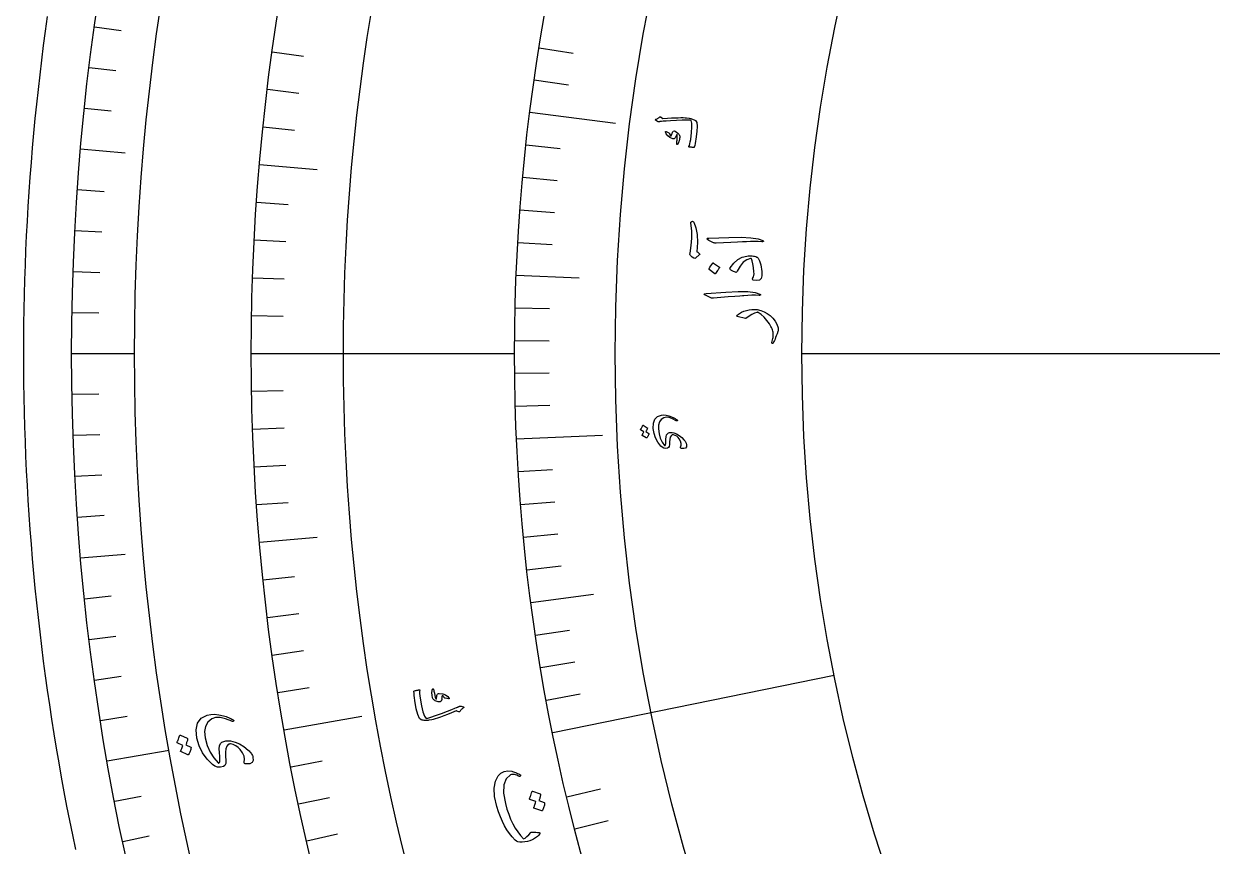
# Model space of a CAD drawing. Header units: millimetres. Extents: x -92 to 92, y -92 to 120.
# Drawn here: x -92.5 to -46.58, y -19.04 to 12.73 of the extents above; entities that cross this region are included whole.
import ezdxf

# ---------------------------------------------------------------- set-up
doc = ezdxf.new("R2010")
doc.units = ezdxf.units.MM
for name, color, linetype in [('CUT_OUTER', 1, 'Continuous'), ('ENGRAVE', 7, 'Continuous'), ('ENGRAVE_FINE', 8, 'Continuous'), ('TEXT', 5, 'Continuous')]:
    doc.layers.add(name, color=color, linetype=linetype)

msp = doc.modelspace()

# ---------------------------------------------------------------- linework, layer by layer
at = {"layer": 'CUT_OUTER'}
msp.add_lwpolyline([(-90.4944, -19.1578), (-90.6102, -18.6022), (-90.7226, -18.0459), (-90.8317, -17.4889), (-90.9373, -16.9312), (-91.0394, -16.3729), (-91.1382, -15.814), (-91.2335, -15.2545), (-91.3254, -14.6944), (-91.4138, -14.1337), (-91.4988, -13.5726), (-91.5804, -13.0109), (-91.6585, -12.4487), (-91.7332, -11.8861), (-91.8044, -11.323), (-91.8721, -10.7595), (-91.9364, -10.1956), (-91.9972, -9.6313), (-92.0546, -9.0666), (-92.1085, -8.5016), (-92.1589, -7.9363), (-92.2059, -7.3706), (-92.2494, -6.8047), (-92.2894, -6.2386), (-92.3259, -5.6722), (-92.359, -5.1056), (-92.3886, -4.5388), (-92.4147, -3.9718), (-92.4373, -3.4047), (-92.4565, -2.8374), (-92.4721, -2.2701), (-92.4843, -1.7026), (-92.493, -1.1351), (-92.4983, -0.5676), (-92.5, 0), (-92.4983, 0.5676), (-92.493, 1.1351), (-92.4843, 1.7026), (-92.4721, 2.2701), (-92.4565, 2.8374), (-92.4373, 3.4047), (-92.4147, 3.9718), (-92.3886, 4.5388), (-92.359, 5.1056), (-92.3259, 5.6722), (-92.2894, 6.2386), (-92.2494, 6.8047), (-92.2059, 7.3706), (-92.1589, 7.9363), (-92.1085, 8.5016), (-92.0546, 9.0666), (-91.9972, 9.6313), (-91.9364, 10.1956), (-91.8721, 10.7595), (-91.8044, 11.323), (-91.7332, 11.8861), (-91.6585, 12.4487), (-91.5804, 13.0109)], dxfattribs=at)
at = {"layer": 'ENGRAVE'}
for points in [[(-72.9458, 9.3102), (-69.6426, 8.8886)], [(-90.305, 7.9007), (-88.5773, 7.7495)], [(-83.3939, 7.296), (-81.164, 7.1009)], [(-73.4753, 3.024), (-71.0354, 2.9236)], [(-90.65, 0), (-88.2219, 0)], [(-83.7125, 0), (-73.5375, 0)], [(-62.4375, 0), (62.4375, 0)], [(-73.4633, -3.3026), (-70.1367, -3.153)], [(-83.3939, -7.296), (-81.164, -7.1009)], [(-90.305, -7.9007), (-88.5773, -7.7495)], [(-72.9052, -9.6228), (-70.4842, -9.3032)], [(-72.065, -14.6425), (-61.1873, -12.4323)], [(-82.4407, -14.5365), (-79.4346, -14.0065)], [(-89.2728, -15.7412), (-86.8816, -15.3196)]]:
    msp.add_lwpolyline(points, dxfattribs=at)
for radius in [90.65, 90.65, 88.2219, 83.7125, 83.7125, 80.1513, 73.5375, 73.5375, 69.6525, 62.4375, 62.4375]:
    msp.add_circle((0, 0), radius, dxfattribs=at)
at = {"layer": 'ENGRAVE_FINE'}
for points in [[(-89.7678, 12.616), (-88.7373, 12.4712)], [(-82.8978, 11.6505), (-81.6887, 11.4806)], [(-72.5841, 11.8031), (-71.2694, 11.5893)], [(-89.9743, 11.0475), (-88.9414, 10.9206)], [(-83.0885, 10.202), (-81.8766, 10.0532)], [(-72.7755, 10.5586), (-71.4573, 10.3673)], [(-90.1534, 9.4755), (-89.1185, 9.3667)], [(-83.2539, 8.7503), (-82.0396, 8.6227)], [(-73.0946, 8.0584), (-71.7707, 7.9125)], [(-73.2221, 6.8036), (-71.8958, 6.6803)], [(-90.4292, 6.3234), (-89.3911, 6.2508)], [(-83.5086, 5.8395), (-82.2906, 5.7543)], [(-73.3281, 5.546), (-71.9999, 5.4455)], [(-90.5258, 4.7443), (-89.4866, 4.6898)], [(-83.5978, 4.3812), (-82.3784, 4.3173)], [(-73.4125, 4.286), (-72.0828, 4.2084)], [(-90.5948, 3.1636), (-89.5548, 3.1273)], [(-83.6615, 2.9215), (-82.4412, 2.8789)], [(-90.6362, 1.5821), (-89.5957, 1.5639)], [(-83.6998, 1.461), (-82.4789, 1.4397)], [(-73.5164, 1.7605), (-72.1848, 1.7286)], [(-73.5358, 0.4957), (-72.2039, 0.4867)], [(-73.5335, -0.77), (-72.2015, -0.7561)], [(-90.6362, -1.5821), (-89.5957, -1.5639)], [(-83.6998, -1.461), (-82.4789, -1.4397)], [(-73.5093, -2.0362), (-72.1778, -1.9993)], [(-90.5948, -3.1636), (-89.5548, -3.1273)], [(-83.6615, -2.9215), (-82.4412, -2.8789)], [(-83.5978, -4.3812), (-82.3784, -4.3173)], [(-73.3954, -4.5686), (-72.066, -4.4859)], [(-90.5258, -4.7443), (-89.4866, -4.6898)], [(-83.5086, -5.8395), (-82.2906, -5.7543)], [(-73.3057, -5.8341), (-71.9779, -5.7284)], [(-90.4292, -6.3234), (-89.3911, -6.2508)], [(-73.1941, -7.0985), (-71.8683, -6.9699)], [(-73.0606, -8.3615), (-71.7372, -8.2101)], [(-83.2539, -8.7503), (-82.0396, -8.6227)], [(-90.1534, -9.4755), (-89.1185, -9.3667)], [(-83.0885, -10.202), (-81.8766, -10.0532)], [(-89.9743, -11.0475), (-88.9414, -10.9206)], [(-72.7279, -10.8819), (-71.4106, -10.6848)], [(-82.8978, -11.6505), (-81.6887, -11.4806)], [(-72.5288, -12.1385), (-71.215, -11.9186)], [(-89.7678, -12.616), (-88.7373, -12.4712)], [(-82.6819, -13.0955), (-81.4759, -12.9045)], [(-72.3078, -13.3921), (-70.9981, -13.1495)], [(-89.5339, -14.1808), (-88.5061, -14.018)], [(-82.1745, -15.9731), (-80.9759, -15.7401)], [(-71.5141, -17.1317), (-70.2188, -16.8214)], [(-88.9845, -17.2968), (-87.963, -17.0983)], [(-81.8832, -17.4048), (-80.6889, -17.1509)], [(-71.2061, -18.3698), (-69.9164, -18.0371)], [(-88.6691, -18.8472), (-87.6512, -18.6308)], [(-81.567, -18.8312), (-80.3772, -18.5565)]]:
    msp.add_lwpolyline(points, dxfattribs=at)
at = {"layer": 'TEXT'}
for points in [[(-68.0798, 9.0398), (-68.0561, 9.0487), (-68.0334, 9.0583), (-68.0118, 9.0686), (-67.9913, 9.0795), (-67.9719, 9.0912), (-67.9535, 9.1039), (-67.9362, 9.1175), (-67.92, 9.1321), (-67.9112, 9.1373), (-67.9018, 9.1382), (-67.8916, 9.1347), (-67.8807, 9.1268), (-67.8236, 9.0806), (-67.8174, 9.0761), (-67.8121, 9.0727), (-67.8076, 9.0705), (-67.8041, 9.0695), (-67.6315, 9.0814), (-67.4758, 9.091), (-67.3369, 9.0982), (-67.2147, 9.103), (-67.1094, 9.1054), (-67.0212, 9.1053), (-66.9501, 9.1028), (-66.8961, 9.0978), (-66.7946, 9.084), (-66.7627, 9.0778), (-66.7309, 9.0701), (-66.6992, 9.0608), (-66.6675, 9.0499), (-66.636, 9.0373), (-66.6045, 9.023), (-66.5732, 9.0068), (-66.542, 8.9888), (-66.5013, 8.9201), (-66.4862, 8.779), (-66.4963, 8.5653), (-66.5309, 8.279), (-66.545, 8.19), (-66.5603, 8.1079), (-66.5768, 8.0328), (-66.5945, 7.9645), (-66.598, 7.9585), (-66.6025, 7.9545), (-66.6082, 7.9524), (-66.6149, 7.9523), (-66.6469, 7.9542), (-66.6759, 7.9562), (-66.7021, 7.9582), (-66.7254, 7.9603), (-66.7461, 7.9624), (-66.7643, 7.9647), (-66.7802, 7.967), (-66.7937, 7.9695), (-66.8013, 7.9713), (-66.8052, 7.9745), (-66.8056, 7.9791), (-66.8024, 7.9852), (-66.7819, 8.0318), (-66.7636, 8.0928), (-66.7475, 8.1682), (-66.7334, 8.258), (-66.6997, 8.5273), (-66.6852, 8.7396), (-66.6906, 8.8949), (-66.7163, 8.9934), (-66.7793, 9.0018), (-66.8955, 9.0044), (-67.065, 9.0011), (-67.2876, 8.9919), (-67.5108, 8.9806), (-67.6796, 8.9712), (-67.7943, 8.9638), (-67.8546, 8.9586), (-67.8712, 8.9566), (-67.8867, 8.9548), (-67.9012, 8.9531), (-67.9145, 8.9515), (-67.9267, 8.95), (-67.9376, 8.9487), (-67.9471, 8.9474), (-67.9553, 8.9462), (-67.973, 8.9448), (-67.9895, 8.9464), (-68.0048, 8.9511), (-68.0189, 8.9588), (-68.0923, 9.0093), (-68.0972, 9.0133), (-68.1002, 9.0173), (-68.1014, 9.0214), (-68.1007, 9.0254), (-68.0973, 9.0301), (-68.0927, 9.034), (-68.0869, 9.0373), (-68.0798, 9.0398)], [(-67.7038, 8.5613), (-67.7028, 8.5652), (-67.7008, 8.5684), (-67.6978, 8.5709), (-67.6939, 8.5728), (-67.6906, 8.5732), (-67.687, 8.573), (-67.6833, 8.5723), (-67.6794, 8.571), (-67.5751, 8.5131), (-67.5646, 8.5064), (-67.5568, 8.4997), (-67.5516, 8.493), (-67.549, 8.4864), (-67.5449, 8.4592), (-67.538, 8.4357), (-67.5282, 8.4157), (-67.5157, 8.3994), (-67.5085, 8.3956), (-67.5, 8.3985), (-67.4901, 8.4082), (-67.4789, 8.4246), (-67.4734, 8.4358), (-67.4681, 8.4474), (-67.4631, 8.4594), (-67.4582, 8.4719), (-67.4535, 8.4849), (-67.4491, 8.4986), (-67.4447, 8.5129), (-67.4406, 8.528), (-67.412, 8.5782), (-67.3649, 8.5895), (-67.2993, 8.5618), (-67.2153, 8.4953), (-67.191, 8.4692), (-67.1727, 8.4445), (-67.1603, 8.421), (-67.1537, 8.3988), (-67.1518, 8.375), (-67.1538, 8.3428), (-67.1598, 8.3021), (-67.1697, 8.2529), (-67.1753, 8.2278), (-67.1814, 8.2042), (-67.1882, 8.1819), (-67.1956, 8.161), (-67.2033, 8.1415), (-67.2107, 8.1232), (-67.218, 8.1063), (-67.2252, 8.0907), (-67.232, 8.0813), (-67.2392, 8.0749), (-67.2468, 8.0715), (-67.2549, 8.071), (-67.2629, 8.0733), (-67.2683, 8.0779), (-67.271, 8.0848), (-67.2711, 8.0941), (-67.2695, 8.1233), (-67.2672, 8.1565), (-67.2641, 8.1935), (-67.2603, 8.2344), (-67.2532, 8.3107), (-67.2504, 8.3707), (-67.2519, 8.4142), (-67.2578, 8.4414), (-67.2599, 8.4451), (-67.2629, 8.4473), (-67.2669, 8.4481), (-67.2718, 8.4474), (-67.275, 8.4459), (-67.2782, 8.4429), (-67.2812, 8.4383), (-67.2843, 8.432), (-67.3063, 8.3734), (-67.3167, 8.349), (-67.3287, 8.3285), (-67.3423, 8.3119), (-67.3576, 8.2993), (-67.3749, 8.2891), (-67.3921, 8.2839), (-67.4092, 8.2838), (-67.4262, 8.2886), (-67.5387, 8.3412), (-67.6224, 8.4042), (-67.6775, 8.4776), (-67.7038, 8.5613)], [(-66.7277, 5.0225), (-66.7282, 5.0493), (-66.7217, 5.0708), (-66.7081, 5.0868), (-66.6874, 5.0974), (-66.6646, 5.1012), (-66.6443, 5.0966), (-66.6266, 5.0836), (-66.6116, 5.0624), (-66.5322, 4.8544), (-66.486, 4.5954), (-66.4724, 4.2853), (-66.4906, 3.9236), (-66.4633, 3.9075), (-66.4391, 3.8915), (-66.4181, 3.8757), (-66.4002, 3.8602), (-66.3884, 3.847), (-66.3828, 3.835), (-66.3834, 3.8241), (-66.3903, 3.8144), (-66.5489, 3.6715), (-66.5761, 3.6623), (-66.6176, 3.6777), (-66.6734, 3.7178), (-66.7435, 3.7828), (-66.7543, 3.8), (-66.7602, 3.8211), (-66.7611, 3.8459), (-66.7571, 3.8744), (-66.7087, 4.1599), (-66.6877, 4.4462), (-66.694, 4.7336), (-66.7277, 5.0225)], [(-66.0298, 4.3654), (-66.0856, 4.3998), (-66.1042, 4.4258), (-66.0858, 4.4433), (-66.0302, 4.4522), (-65.2594, 4.4733), (-64.7864, 4.484), (-64.4103, 4.4676), (-64.131, 4.4246), (-63.9485, 4.3554), (-63.934, 4.3441), (-63.9264, 4.3345), (-63.9258, 4.3264), (-63.9321, 4.3201), (-63.9416, 4.3153), (-63.9538, 4.3122), (-63.9686, 4.3109), (-63.9861, 4.3113), (-64.1215, 4.3204), (-64.2655, 4.3238), (-64.4181, 4.3215), (-64.5794, 4.3135), (-64.6215, 4.3122), (-64.7352, 4.3074), (-64.9207, 4.299), (-65.1778, 4.2869), (-65.7482, 4.254), (-65.7784, 4.2543), (-65.806, 4.2577), (-65.8311, 4.2642), (-65.8537, 4.2736)], [(-65.0082, 3.1317), (-65.0449, 3.146), (-65.0778, 3.1599), (-65.107, 3.1735), (-65.1326, 3.1867), (-65.1546, 3.1993), (-65.1733, 3.2112), (-65.1888, 3.2224), (-65.2009, 3.2328), (-65.2123, 3.2486), (-65.2165, 3.266), (-65.2136, 3.2851), (-65.2035, 3.3058), (-65.0696, 3.4861), (-64.9176, 3.6217), (-64.7479, 3.7128), (-64.5607, 3.7595), (-64.5076, 3.7645), (-64.4559, 3.7667), (-64.4055, 3.7663), (-64.3564, 3.7633), (-64.3091, 3.7574), (-64.2639, 3.7485), (-64.2209, 3.7366), (-64.18, 3.7217), (-64.1583, 3.7094), (-64.1392, 3.6936), (-64.1227, 3.6746), (-64.1087, 3.6522), (-64.0763, 3.5759), (-64.049, 3.4978), (-64.0269, 3.4176), (-64.0098, 3.3354), (-63.9975, 3.2516), (-63.9894, 3.1665), (-63.9856, 3.0801), (-63.986, 2.9923), (-64.0084, 2.8892), (-64.0703, 2.8282), (-64.1719, 2.8094), (-64.3132, 2.8327), (-64.3284, 2.8392), (-64.3399, 2.848), (-64.3479, 2.8589), (-64.3522, 2.8719), (-64.3503, 2.883), (-64.3457, 2.8943), (-64.3383, 2.9059), (-64.3282, 2.9177), (-64.3059, 2.9548), (-64.292, 3.0058), (-64.2864, 3.0709), (-64.289, 3.1501), (-64.3054, 3.3225), (-64.3262, 3.4637), (-64.3516, 3.5735), (-64.3817, 3.6521), (-64.3862, 3.6562), (-64.3938, 3.659), (-64.4047, 3.6604), (-64.4189, 3.6604), (-64.5697, 3.6158), (-64.7059, 3.5203), (-64.8275, 3.3735), (-64.9339, 3.1754), (-64.9491, 3.1495), (-64.9666, 3.1336), (-64.9862, 3.1276), (-65.0082, 3.1317)], [(-66.0161, 3.2411), (-66.0198, 3.2453), (-66.0218, 3.251), (-66.0223, 3.2583), (-66.0211, 3.267), (-65.9933, 3.328), (-65.9602, 3.385), (-65.9218, 3.4381), (-65.878, 3.4872), (-65.8715, 3.4919), (-65.8651, 3.4937), (-65.8589, 3.4928), (-65.8528, 3.4891), (-65.6228, 3.327), (-65.6174, 3.3212), (-65.6164, 3.3139), (-65.6198, 3.3053), (-65.6275, 3.2954), (-65.6342, 3.2867), (-65.6443, 3.2731), (-65.6578, 3.2544), (-65.6747, 3.2307), (-65.6949, 3.2016), (-65.7186, 3.1667), (-65.7456, 3.1259), (-65.776, 3.0792), (-65.781, 3.073), (-65.7859, 3.0701), (-65.7906, 3.0703), (-65.7951, 3.0737)], [(-66.1363, 2.2294), (-66.1932, 2.262), (-66.2127, 2.2874), (-66.1949, 2.3054), (-66.1396, 2.3161), (-65.3699, 2.3621), (-64.8975, 2.3881), (-64.5211, 2.3839), (-64.2405, 2.3499), (-64.0559, 2.2867), (-64.041, 2.2758), (-64.0331, 2.2664), (-64.0322, 2.2584), (-64.0383, 2.2519), (-64.0477, 2.2467), (-64.0598, 2.2433), (-64.0745, 2.2415), (-64.092, 2.2413), (-64.2276, 2.246), (-64.3716, 2.2448), (-64.5241, 2.2376), (-64.6851, 2.2244), (-64.7271, 2.2217), (-64.8406, 2.2132), (-65.0257, 2.1988), (-65.2822, 2.1784), (-65.8513, 2.1271), (-65.8815, 2.1265), (-65.9092, 2.129), (-65.9345, 2.1346), (-65.9574, 2.1434)], [(-64.9332, 1.4268), (-64.9388, 1.4287), (-64.9433, 1.4309), (-64.9466, 1.4336), (-64.9487, 1.4366), (-64.9492, 1.4454), (-64.9451, 1.4562), (-64.9362, 1.4688), (-64.9225, 1.4832), (-64.8533, 1.539), (-64.7736, 1.5866), (-64.6835, 1.6259), (-64.583, 1.6571), (-64.475, 1.6805), (-64.3689, 1.6937), (-64.2646, 1.6968), (-64.1622, 1.6898), (-64.0278, 1.6587), (-63.8994, 1.6101), (-63.7768, 1.544), (-63.6601, 1.4605), (-63.5548, 1.3618), (-63.4695, 1.25), (-63.4043, 1.125), (-63.359, 0.9868), (-63.3515, 0.9498), (-63.3499, 0.913), (-63.3542, 0.8762), (-63.3642, 0.8395), (-63.3956, 0.7549), (-63.4245, 0.6785), (-63.4512, 0.6103), (-63.4755, 0.5502), (-63.4976, 0.4986), (-63.5174, 0.4556), (-63.535, 0.4212), (-63.5503, 0.3954), (-63.555, 0.39), (-63.5598, 0.3862), (-63.5645, 0.3839), (-63.5692, 0.3832), (-63.5752, 0.3838), (-63.5809, 0.3855), (-63.5862, 0.3885), (-63.591, 0.3925), (-63.5947, 0.3978), (-63.5965, 0.4041), (-63.5962, 0.4116), (-63.594, 0.4203), (-63.5792, 0.473), (-63.567, 0.5233), (-63.5573, 0.5714), (-63.5501, 0.6171), (-63.5454, 0.6609), (-63.5433, 0.7033), (-63.5437, 0.7441), (-63.5467, 0.7834), (-63.5526, 0.8226), (-63.5617, 0.8633), (-63.5742, 0.9053), (-63.5899, 0.9488), (-63.6091, 0.9937), (-63.6319, 1.04), (-63.6585, 1.0878), (-63.6886, 1.137), (-63.7859, 1.2758), (-63.8919, 1.3954), (-64.0068, 1.4958), (-64.1306, 1.577), (-64.1406, 1.5823), (-64.1523, 1.5854), (-64.1656, 1.5861), (-64.1805, 1.5845), (-64.2692, 1.554), (-64.3681, 1.5049), (-64.4772, 1.4371), (-64.5964, 1.3505), (-64.6039, 1.3467), (-64.6106, 1.3445), (-64.6165, 1.3439), (-64.6216, 1.3448)], [(-67.1219, -3.6198), (-67.103, -3.5513), (-67.106, -3.4762), (-67.131, -3.3943), (-67.1779, -3.3057), (-67.2211, -3.25), (-67.2716, -3.2043), (-67.3295, -3.1685), (-67.3948, -3.1427), (-67.4077, -3.1404), (-67.421, -3.1408), (-67.4347, -3.1438), (-67.4488, -3.1494), (-67.4919, -3.1847), (-67.5229, -3.242), (-67.5417, -3.3212), (-67.5485, -3.4225), (-67.5539, -3.5224), (-67.5693, -3.5957), (-67.5946, -3.6421), (-67.63, -3.6619), (-67.706, -3.668), (-67.7746, -3.6566), (-67.8358, -3.6276), (-67.8895, -3.5811), (-68.0036, -3.4299), (-68.0899, -3.2665), (-68.1484, -3.0912), (-68.179, -2.9042), (-68.1734, -2.6982), (-68.1182, -2.5423), (-68.0139, -2.4367), (-67.8607, -2.3812), (-67.7757, -2.3753), (-67.6829, -2.3844), (-67.5823, -2.4084), (-67.4738, -2.4471), (-67.4435, -2.4609), (-67.4142, -2.475), (-67.386, -2.4896), (-67.3588, -2.5046), (-67.3325, -2.5201), (-67.3069, -2.5363), (-67.2821, -2.5532), (-67.2581, -2.5707), (-67.248, -2.5803), (-67.2438, -2.589), (-67.2453, -2.5968), (-67.2526, -2.6039), (-67.2619, -2.608), (-67.2712, -2.6093), (-67.2807, -2.6077), (-67.2903, -2.6033), (-67.4318, -2.5227), (-67.5584, -2.4764), (-67.6701, -2.4645), (-67.767, -2.4872), (-67.8675, -2.5527), (-67.9366, -2.6462), (-67.9741, -2.7676), (-67.9799, -2.9168), (-67.9564, -3.1067), (-67.9096, -3.2763), (-67.8397, -3.4257), (-67.7466, -3.5546), (-67.7389, -3.5622), (-67.7314, -3.5648), (-67.7242, -3.5625), (-67.7173, -3.5552), (-67.7052, -3.5263), (-67.6963, -3.4768), (-67.6904, -3.4067), (-67.6876, -3.3161), (-67.6808, -3.2237), (-67.663, -3.1526), (-67.6342, -3.1028), (-67.5945, -3.0744), (-67.5469, -3.0599), (-67.4966, -3.0542), (-67.4435, -3.0573), (-67.3877, -3.0692), (-67.2772, -3.1107), (-67.1744, -3.1705), (-67.0794, -3.2484), (-66.9919, -3.3444), (-66.971, -3.37), (-66.9528, -3.3949), (-66.9371, -3.4192), (-66.9242, -3.4428), (-66.9137, -3.4657), (-66.9056, -3.4876), (-66.9, -3.5086), (-66.8967, -3.5287), (-66.8999, -3.6081), (-66.9321, -3.6584), (-66.9933, -3.6797), (-67.0835, -3.6719), (-67.1082, -3.6636), (-67.1228, -3.6522), (-67.1274, -3.6376), (-67.1219, -3.6198)], [(-68.3547, -3.092), (-68.352, -3.0945), (-68.3503, -3.0982), (-68.3495, -3.1029), (-68.3498, -3.1087), (-68.3565, -3.1299), (-68.3641, -3.1505), (-68.3724, -3.1705), (-68.3816, -3.1898), (-68.3917, -3.2086), (-68.4029, -3.2271), (-68.4151, -3.2453), (-68.4283, -3.2631), (-68.4325, -3.2666), (-68.437, -3.2683), (-68.4418, -3.2681), (-68.447, -3.2661), (-68.6104, -3.1717), (-68.6126, -3.169), (-68.6128, -3.1649), (-68.6109, -3.1593), (-68.6071, -3.1524), (-68.6034, -3.1476), (-68.5985, -3.1397), (-68.5923, -3.1289), (-68.5847, -3.1152), (-68.5758, -3.0983), (-68.5652, -3.0781), (-68.5531, -3.0547), (-68.5395, -3.028), (-68.6661, -2.9526), (-68.6701, -2.9491), (-68.6712, -2.9443), (-68.6695, -2.9384), (-68.665, -2.9313), (-68.661, -2.9251), (-68.6552, -2.9154), (-68.6474, -2.9022), (-68.6376, -2.8854), (-68.626, -2.8648), (-68.6123, -2.8401), (-68.5968, -2.8114), (-68.5793, -2.7787), (-68.5763, -2.7752), (-68.5733, -2.7736), (-68.5701, -2.7739), (-68.5669, -2.776), (-68.4103, -2.8737), (-68.4075, -2.8762), (-68.4058, -2.8799), (-68.4051, -2.8846), (-68.4054, -2.8905), (-68.4103, -2.9085), (-68.4161, -2.926), (-68.4229, -2.943), (-68.4306, -2.9595), (-68.4392, -2.9755), (-68.4483, -2.9911), (-68.4582, -3.0061), (-68.4687, -3.0206)], [(-75.516, -13.6903), (-75.5379, -13.7072), (-75.5585, -13.7244), (-75.5777, -13.7419), (-75.5956, -13.7598), (-75.612, -13.7782), (-75.627, -13.7971), (-75.6406, -13.8167), (-75.6527, -13.8369), (-75.6601, -13.8452), (-75.6698, -13.8492), (-75.6816, -13.8491), (-75.6957, -13.8448), (-75.7708, -13.817), (-75.7789, -13.8145), (-75.7856, -13.8128), (-75.791, -13.8121), (-75.795, -13.8122), (-75.9716, -13.8824), (-76.1314, -13.9447), (-76.2744, -13.9991), (-76.4005, -14.0457), (-76.5097, -14.0841), (-76.6019, -14.1141), (-76.6771, -14.1359), (-76.7354, -14.1492), (-76.8461, -14.1696), (-76.8815, -14.1741), (-76.9174, -14.177), (-76.9538, -14.1781), (-76.9906, -14.1776), (-77.0279, -14.1752), (-77.0657, -14.1709), (-77.1041, -14.1646), (-77.1429, -14.1563), (-77.2089, -14.0978), (-77.2726, -13.9536), (-77.3335, -13.7236), (-77.3907, -13.408), (-77.4044, -13.3086), (-77.4144, -13.2163), (-77.4207, -13.131), (-77.4235, -13.0527), (-77.4217, -13.0452), (-77.4181, -13.0395), (-77.4128, -13.0356), (-77.4058, -13.0333), (-77.3714, -13.0254), (-77.3401, -13.0185), (-77.3119, -13.0125), (-77.2866, -13.0074), (-77.2642, -13.0033), (-77.2442, -13), (-77.2267, -12.9976), (-77.2117, -12.996), (-77.2032, -12.9956), (-77.198, -12.9978), (-77.1962, -13.0026), (-77.1977, -13.01), (-77.2047, -13.0658), (-77.2049, -13.1362), (-77.1981, -13.2212), (-77.1843, -13.3208), (-77.1325, -13.6165), (-77.0774, -13.8452), (-77.0194, -14.0068), (-76.959, -14.1016), (-76.8903, -14.0888), (-76.7678, -14.0519), (-76.5917, -13.991), (-76.3618, -13.9062), (-76.1319, -13.8197), (-75.9581, -13.7537), (-75.8404, -13.708), (-75.7789, -13.6827), (-75.7621, -13.6752), (-75.7464, -13.6682), (-75.7319, -13.6617), (-75.7184, -13.6557), (-75.7061, -13.6501), (-75.6952, -13.6452), (-75.6856, -13.6407), (-75.6774, -13.6368), (-75.6593, -13.6295), (-75.6415, -13.6257), (-75.6239, -13.6254), (-75.6065, -13.6286), (-75.513, -13.6553), (-75.5065, -13.6577), (-75.502, -13.6608), (-75.4995, -13.6645), (-75.4988, -13.6688), (-75.5009, -13.6746), (-75.5044, -13.6801), (-75.5094, -13.6853), (-75.516, -13.6903)], [(-76.0663, -13.3261), (-76.0661, -13.3303), (-76.0672, -13.3343), (-76.0695, -13.3379), (-76.073, -13.3411), (-76.0764, -13.3425), (-76.0802, -13.3435), (-76.0843, -13.3439), (-76.0889, -13.3438), (-76.217, -13.3178), (-76.2302, -13.3142), (-76.2406, -13.3098), (-76.2482, -13.3046), (-76.253, -13.2987), (-76.266, -13.2719), (-76.2808, -13.2498), (-76.2974, -13.2323), (-76.3158, -13.2194), (-76.3245, -13.2178), (-76.3326, -13.2235), (-76.3399, -13.2366), (-76.3465, -13.2571), (-76.3487, -13.2705), (-76.3506, -13.2842), (-76.3521, -13.2982), (-76.3532, -13.3127), (-76.354, -13.3276), (-76.3543, -13.3432), (-76.3542, -13.3595), (-76.3537, -13.3764), (-76.3676, -13.4376), (-76.4135, -13.4645), (-76.4913, -13.457), (-76.6012, -13.4151), (-76.6351, -13.3958), (-76.6623, -13.3759), (-76.6829, -13.3553), (-76.6969, -13.3343), (-76.7065, -13.3101), (-76.7147, -13.2757), (-76.7213, -13.2313), (-76.7265, -13.1767), (-76.7285, -13.1487), (-76.7295, -13.122), (-76.7293, -13.0966), (-76.728, -13.0724), (-76.7261, -13.0496), (-76.7239, -13.0282), (-76.7215, -13.0082), (-76.7188, -12.9896), (-76.7145, -12.9777), (-76.7089, -12.9688), (-76.7019, -12.9628), (-76.6935, -12.9598), (-76.6844, -12.9597), (-76.6773, -12.9629), (-76.6723, -12.9693), (-76.6693, -12.9789), (-76.6619, -13.01), (-76.654, -13.0453), (-76.6456, -13.0849), (-76.6368, -13.1288), (-76.6203, -13.2107), (-76.6042, -13.274), (-76.5887, -13.3189), (-76.5737, -13.3453), (-76.5704, -13.3485), (-76.5665, -13.3499), (-76.5621, -13.3494), (-76.5571, -13.3471), (-76.5542, -13.3445), (-76.5519, -13.3403), (-76.5501, -13.3345), (-76.5489, -13.3271), (-76.5444, -13.259), (-76.5412, -13.2304), (-76.5351, -13.2053), (-76.526, -13.1837), (-76.5139, -13.1657), (-76.4989, -13.1496), (-76.4824, -13.1388), (-76.4644, -13.1333), (-76.4449, -13.133), (-76.3099, -13.152), (-76.2019, -13.1905), (-76.1207, -13.2485), (-76.0663, -13.3261)], [(-83.9823, -15.7851), (-83.9666, -15.6726), (-83.9871, -15.5542), (-84.0439, -15.4297), (-84.1367, -15.299), (-84.2169, -15.2197), (-84.3066, -15.1578), (-84.4059, -15.113), (-84.5148, -15.0856), (-84.5357, -15.0847), (-84.5568, -15.088), (-84.5779, -15.0956), (-84.5991, -15.1075), (-84.6601, -15.1724), (-84.6973, -15.2697), (-84.7108, -15.3995), (-84.7002, -15.5617), (-84.6879, -15.7215), (-84.6969, -15.8409), (-84.7273, -15.9201), (-84.7793, -15.9589), (-84.8986, -15.9846), (-85.0098, -15.9809), (-85.113, -15.9477), (-85.208, -15.885), (-85.4207, -15.6685), (-85.5918, -15.4267), (-85.7212, -15.1599), (-85.8084, -14.8685), (-85.8419, -14.5396), (-85.7863, -14.2802), (-85.6424, -14.0909), (-85.4105, -13.9716), (-85.2768, -13.9451), (-85.1277, -13.9407), (-84.9631, -13.9583), (-84.783, -13.9979), (-84.7321, -14.0135), (-84.6828, -14.03), (-84.6351, -14.0474), (-84.5888, -14.0657), (-84.5439, -14.085), (-84.5001, -14.1055), (-84.4572, -14.1272), (-84.4155, -14.1501), (-84.3976, -14.1631), (-84.3891, -14.1761), (-84.3899, -14.1889), (-84.4001, -14.2016), (-84.4139, -14.21), (-84.4285, -14.214), (-84.4438, -14.2134), (-84.46, -14.2083), (-84.701, -14.1093), (-84.9114, -14.0615), (-85.0911, -14.0653), (-85.2402, -14.1211), (-85.3864, -14.2457), (-85.4768, -14.4084), (-85.5114, -14.6092), (-85.4898, -14.8476), (-85.4133, -15.1447), (-85.3037, -15.4048), (-85.1615, -15.6276), (-84.9868, -15.8129), (-84.973, -15.8234), (-84.9606, -15.826), (-84.9497, -15.8208), (-84.9402, -15.8077), (-84.9271, -15.7592), (-84.9233, -15.6788), (-84.9287, -15.5663), (-84.9432, -15.4217), (-84.9517, -15.2735), (-84.9382, -15.1569), (-84.9029, -15.0719), (-84.8457, -15.0185), (-84.7733, -14.9857), (-84.6946, -14.9663), (-84.6098, -14.9602), (-84.5188, -14.9674), (-84.3349, -15.0105), (-84.1594, -15.0839), (-83.9924, -15.1876), (-83.8337, -15.3215), (-83.7952, -15.3577), (-83.7611, -15.3934), (-83.7312, -15.4286), (-83.7057, -15.4633), (-83.6843, -15.4972), (-83.667, -15.5303), (-83.6536, -15.5623), (-83.6442, -15.5934), (-83.6326, -15.7198), (-83.6731, -15.8063), (-83.7656, -15.853), (-83.9104, -15.8596), (-83.9512, -15.8517), (-83.9768, -15.8366), (-83.9872, -15.8144), (-83.9823, -15.7851)], [(-86.0483, -15.2037), (-86.0435, -15.2072), (-86.04, -15.2126), (-86.0378, -15.22), (-86.037, -15.2294), (-86.0433, -15.2645), (-86.051, -15.2989), (-86.0601, -15.3324), (-86.0706, -15.365), (-86.0827, -15.3972), (-86.0965, -15.4289), (-86.1121, -15.4604), (-86.1294, -15.4915), (-86.1353, -15.498), (-86.142, -15.5016), (-86.1498, -15.5023), (-86.1584, -15.5002), (-86.4373, -15.3836), (-86.4414, -15.3798), (-86.4425, -15.3732), (-86.4408, -15.364), (-86.4361, -15.3521), (-86.4313, -15.3437), (-86.4251, -15.3302), (-86.4175, -15.3117), (-86.4084, -15.2882), (-86.3977, -15.2594), (-86.3852, -15.2251), (-86.3709, -15.1853), (-86.3548, -15.14), (-86.5713, -15.0459), (-86.5783, -15.041), (-86.5811, -15.0337), (-86.5796, -15.0239), (-86.5739, -15.0116), (-86.569, -15.001), (-86.5617, -14.9843), (-86.552, -14.9616), (-86.5401, -14.9328), (-86.5258, -14.8976), (-86.5093, -14.8555), (-86.4905, -14.8066), (-86.4696, -14.7508), (-86.4655, -14.7447), (-86.461, -14.7415), (-86.4559, -14.7413), (-86.4504, -14.744), (-86.1817, -14.8675), (-86.1768, -14.871), (-86.1733, -14.8765), (-86.1712, -14.8839), (-86.1704, -14.8932), (-86.1745, -14.9229), (-86.1802, -14.952), (-86.1874, -14.9805), (-86.1963, -15.0084), (-86.2065, -15.0357), (-86.2178, -15.0623), (-86.2303, -15.0883), (-86.244, -15.1136)], [(-72.5722, -18.5766), (-72.5954, -18.607), (-72.622, -18.6362), (-72.6521, -18.6643), (-72.6858, -18.6912), (-72.7227, -18.717), (-72.7627, -18.7415), (-72.8057, -18.7648), (-72.8518, -18.7868), (-72.9462, -18.8244), (-73.0421, -18.8524), (-73.1396, -18.8707), (-73.2387, -18.8793), (-73.3296, -18.877), (-73.4059, -18.8635), (-73.4676, -18.8389), (-73.5148, -18.8032), (-73.6262, -18.6797), (-73.7314, -18.5451), (-73.8303, -18.3995), (-73.9229, -18.2429), (-74.0086, -18.0751), (-74.0871, -17.8961), (-74.1581, -17.7059), (-74.2216, -17.5047), (-74.3072, -17.1195), (-74.326, -16.7918), (-74.2786, -16.5222), (-74.1658, -16.3112), (-74.0627, -16.2123), (-73.9419, -16.1509), (-73.8034, -16.1265), (-73.6473, -16.1391), (-73.6125, -16.1472), (-73.5765, -16.1575), (-73.5393, -16.1701), (-73.501, -16.1849), (-73.4614, -16.2018), (-73.4207, -16.221), (-73.3788, -16.2424), (-73.3358, -16.2659), (-73.3232, -16.2742), (-73.3145, -16.2838), (-73.3096, -16.2947), (-73.3085, -16.3069), (-73.3097, -16.3155), (-73.3139, -16.3234), (-73.3209, -16.3307), (-73.3308, -16.3372), (-73.3406, -16.3414), (-73.3506, -16.3425), (-73.3608, -16.3404), (-73.3713, -16.3353), (-73.4131, -16.3136), (-73.4556, -16.2952), (-73.4988, -16.2801), (-73.5425, -16.2683), (-73.5831, -16.2625), (-73.621, -16.263), (-73.6561, -16.2696), (-73.6885, -16.2824), (-73.8606, -16.4342), (-73.9524, -16.669), (-73.9632, -16.9867), (-73.8919, -17.3866), (-73.8322, -17.6017), (-73.7646, -17.804), (-73.6892, -17.9935), (-73.6062, -18.1702), (-73.5155, -18.3343), (-73.4172, -18.4858), (-73.3114, -18.6249), (-73.1982, -18.7515), (-73.1309, -18.7191), (-73.0604, -18.6668), (-72.9868, -18.5946), (-72.9099, -18.5025), (-72.9014, -18.4981), (-72.8845, -18.4943), (-72.8592, -18.491), (-72.8255, -18.4884), (-72.8219, -18.4891), (-72.8189, -18.4894), (-72.8163, -18.4895), (-72.8144, -18.4892), (-72.7676, -18.4892), (-72.7145, -18.4929), (-72.6549, -18.5005), (-72.5888, -18.5118), (-72.5677, -18.5189), (-72.5579, -18.5321), (-72.5594, -18.5513), (-72.5722, -18.5766)], [(-72.389, -17.3528), (-72.3836, -17.356), (-72.3796, -17.3613), (-72.3769, -17.3688), (-72.3755, -17.3783), (-72.3802, -17.4149), (-72.3864, -17.4507), (-72.3942, -17.4857), (-72.4035, -17.52), (-72.4145, -17.5539), (-72.4273, -17.5875), (-72.442, -17.6209), (-72.4586, -17.6541), (-72.4644, -17.6612), (-72.4714, -17.6654), (-72.4795, -17.6667), (-72.4888, -17.6651), (-72.7908, -17.5649), (-72.7954, -17.5612), (-72.797, -17.5546), (-72.7956, -17.545), (-72.7913, -17.5324), (-72.7868, -17.5234), (-72.781, -17.5091), (-72.7739, -17.4896), (-72.7656, -17.4648), (-72.7559, -17.4344), (-72.7446, -17.3983), (-72.7317, -17.3563), (-72.7171, -17.3086), (-72.9518, -17.2269), (-72.9595, -17.2224), (-72.9628, -17.2151), (-72.9618, -17.2049), (-72.9564, -17.1918), (-72.9518, -17.1806), (-72.945, -17.1629), (-72.9361, -17.1389), (-72.925, -17.1085), (-72.9118, -17.0713), (-72.8967, -17.0269), (-72.8795, -16.9753), (-72.8604, -16.9165), (-72.8565, -16.9099), (-72.8518, -16.9063), (-72.8465, -16.9058), (-72.8404, -16.9082), (-72.549, -17.0167), (-72.5436, -17.0199), (-72.5396, -17.0253), (-72.537, -17.0327), (-72.5356, -17.0423), (-72.5383, -17.0731), (-72.5427, -17.1033), (-72.5488, -17.1331), (-72.5566, -17.1624), (-72.5659, -17.1911), (-72.5764, -17.2193), (-72.5882, -17.2469), (-72.6013, -17.2739)]]:
    msp.add_lwpolyline(points, close=True, dxfattribs=at)

doc.saveas('drawing.dxf')
